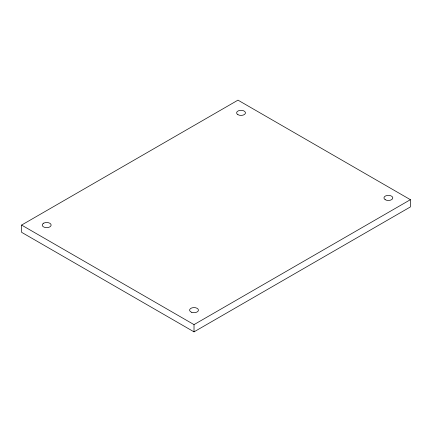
<?xml version="1.0" encoding="UTF-8"?>
<svg xmlns="http://www.w3.org/2000/svg" width="432" height="432" viewBox="0 0 432 432"><rect width="100%" height="100%" fill="white"/><g stroke="black" fill="none" stroke-linecap="round" stroke-linejoin="round"><path stroke-width="0.65" d="M21.6 225.072L237.983 100.143L410.4 199.687L410.4 206.928L194.017 331.857L21.6 232.313L21.6 225.072L194.017 324.616L410.4 199.687M194.017 324.616L194.017 331.857M43.772 223.139L43.546 223.263A4.433 2.56 0 0 0 43.33 226.746L43.546 226.881A4.433 2.56 0 0 0 49.583 227.005L49.815 226.881A4.433 2.56 0 0 0 50.026 223.393L49.815 223.263A4.433 2.56 0 0 0 43.772 223.139M237.908 114.669A4.433 2.56 0 0 0 245.322 113.519A4.433 2.56 0 0 0 239.895 110.387A4.433 2.56 0 0 0 237.908 114.669M385.247 199.73A4.433 2.56 0 0 0 392.661 198.585A4.433 2.56 0 0 0 387.234 195.448A4.433 2.56 0 0 0 385.247 199.73M191.803 312.352A4.433 2.56 0 0 0 198.45 310.138A4.433 2.56 0 0 0 191.803 307.919A4.433 2.56 0 0 0 191.803 312.352"/></g></svg>
